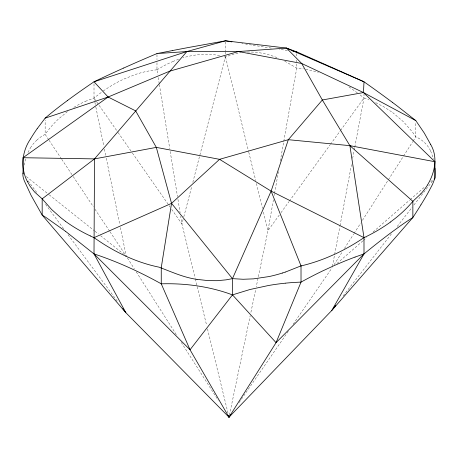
<?xml version="1.0" encoding="UTF-8"?>
<svg xmlns="http://www.w3.org/2000/svg" width="458" height="458" viewBox="0 0 458 458"><rect width="100%" height="100%" fill="white"/><g stroke="black" fill="none" stroke-linecap="round" stroke-linejoin="round"><path stroke-width="0.34" stroke-dasharray="2.29 1.72" d="M273.443 199.717L267.964 230.683L256.217 286.908M274.193 195.492L274.439 194.089M274.565 193.385L278.43 171.567M280.296 161.01L283.662 142.003M283.783 141.299L296.744 68.105L296.744 63.032M332.399 266.333L334.506 255.112M334.638 254.413L339.905 226.361M340.036 225.657L351.486 164.645M352.671 158.336L354.12 150.625M354.252 149.921L354.647 147.82M354.778 147.115L363.995 98.029L363.995 93.964M24.091 165.063L25.528 159.041M229.429 415.131L250.2 315.711M250.915 312.282L255.787 288.969M183.126 219.439L181.935 224.002L195.142 278.206M183.807 216.829L191.81 186.177M192.835 182.267L225.525 56.036M27.995 152.44L30.354 148.043M334.054 264.735L342.12 252.123M344.422 248.522L353.633 234.112M354.017 233.517L360.543 223.309M362.461 220.304L403.155 156.665M403.538 156.069L412.75 141.659M413.133 141.058L415.824 136.856L415.824 122.647M239.15 402.479L288.282 331.283M293.154 324.224L332.136 267.735M279.283 215.042L267.964 230.683L263.379 211.934M280.96 212.73L288.929 201.72M289.347 201.142L330.029 144.951M330.447 144.373L340.094 131.045M340.512 130.467L363.995 98.029L368.982 99.804M343.179 295.839L391.487 233.803M397.2 226.475L412.131 207.297M413.889 205.041L432.77 180.79M336.979 263.505L362.822 240.948M363.366 240.479L366.595 237.656M373.052 232.017L409.664 200.06M410.202 199.591L424.738 186.904M430.663 181.734L433.354 179.381M85.377 101.367L94.004 98.029L102.031 91.875M67.532 111.569L58.561 118.925A134.417 97.703 80 0 0 45.136 134.377A126.322 66.147 69.8 0 0 37.121 139.839M224.334 56.718L225.525 57.05L229.767 55.384A62.941 61.366 80.7 0 1 240.633 52.681M247.314 52.057C258.06 51.645 268.766 54.124 278.624 58.309M287.469 50.517L279.145 49.281M271.273 48.096L245.728 44.123M241.83 43.493L242.94 43.676M305.732 69.181L318.402 72.249M219.634 55.607C209.632 53.603 199.224 53.947 189.291 56.179A99.81 96.415 -85.8 0 0 182.977 57.834M375.709 102.638L384.004 106.926L392.483 112.433M284.75 61.143L296.744 68.105A124.284 105.832 -87 0 1 303.494 68.832M348.927 86.923L357.303 92.774M392.615 112.525L403.567 121.862L411.994 131.469A123.505 89.453 -80.2 0 1 415.824 136.856C422.27 139.547 427.623 144.659 430.652 150.951M360.194 94.978L363.995 98.029M26.381 176.622L48.697 194.398M49.252 194.839L94.44 230.832M95.001 231.279L98.35 233.941M100.577 235.721L124.57 254.825M28.133 180.841L37.482 193.453M45.554 204.348L63.822 229.006M68.076 234.742L117.362 301.255M94.004 83.82L94.004 98.029L96.461 101.544M96.867 102.128L117.723 132.013M118.135 132.597L132.041 152.52M132.448 153.104L170.078 207.01M171.71 209.358L181.935 224.002L180.681 216.262M48.703 139.73L45.142 134.383L45.142 120.173M49.098 140.325L61.361 158.737M61.761 159.332L72.833 175.964M73.228 176.559L93.409 206.856M94.989 209.232L109.628 231.21M110.023 231.805L126.242 256.159L120.397 227.471M127.398 257.969L134.326 268.823M136.249 271.84L176.656 335.164M181.276 342.401L218.226 400.303M430.663 150.974L433.566 159.138M225.525 57.05L248.608 151.506M248.78 152.205L255.741 180.681M256.417 183.458L262.531 208.459M195.308 278.899L206.655 325.461M207.497 328.936L227.987 413.019M94.004 98.029L94.72 101.527M94.863 102.226L95.716 106.422M95.859 107.12L103.846 146.308M104.418 149.102L105.701 155.399M106.273 158.199L119.824 224.672M156.98 62.712L156.98 69.816L157.775 74.746M158.233 77.562L159.258 83.9M159.373 84.604L169.741 148.673M170.199 151.489L177.492 196.545M177.95 199.362L180.114 212.741M296.744 53.895L296.744 55.928M296.744 59.987L296.744 62.013M225.525 41.827L225.525 50.958M225.525 51.977L225.525 54.004M156.98 54.594L156.98 59.666M30.428 147.865A99.81 52.269 69.8 0 1 37.081 139.942M73.841 107.367A168.624 122.572 80 0 1 85.383 101.384M156.98 69.805A134.417 114.34 86.6 0 0 135.797 74.339L123.752 79.114A168.624 143.44 86.6 0 0 102.947 91.245M156.991 69.834A126.322 122.023 -85.8 0 1 172.626 61.607M172.786 61.59A99.81 96.415 -85.8 0 1 178.855 59.197"/><path stroke-width="0.69" d="M420.879 204.932A126.322 12.933 -53.5 0 1 412.847 217.556L331.758 310.501L229 417.186L125.864 312.722L94.004 253.904L94.52 158.892L186.881 51.542L225.525 40.814L286.456 48.079L296.744 51.863L332.113 67.555A258.644 2.565 23.7 0 1 358.248 79.217L363.995 81.787L367.757 84.449A261.192 28.058 31.6 0 1 392.386 102.346M420.919 204.852A99.81 10.219 -53.5 0 0 427.572 193.723L432.472 184.482L434.9 178.282L434.968 161.731L363.48 92.55L363.995 81.787L286.456 48.079L238.435 51.536L186.881 51.542L156.98 53.575L172.529 50.54M30.451 139.049C21.932 151.443 20.267 167.926 27.348 181.431M122.887 308.709L125.864 312.722L42.176 215.077L31.052 195.303L24.303 180.807A62.941 8.107 55.4 0 1 22.9 174.819L23.1 172.895M430.652 144.465C438.26 157.157 434.734 172.941 427.549 184.923M67.521 100.468A275.103 52.447 -27.2 0 1 94.027 81.782L108.117 97.022L135.654 110.876L156.321 147.39L171.544 203.363L161.256 267.587L161.256 283.828L190.036 349.775L229 417.186L230.626 414.834M65.517 231.307L94.004 253.904L190.036 349.775L232.475 294.878L232.475 278.641L271.119 191.129L288.334 139.69L322.346 99.981L363.48 92.55L415.824 120.614L424.303 133.089L430.64 144.442M286.456 48.079L301.679 63.467L322.346 99.981L349.883 145.655L412.858 201.308L412.858 217.544A134.417 17.496 -43 0 0 399.439 226.55L390.468 233.099A168.624 21.95 -43 0 0 372.617 246.942L363.995 253.904L331.758 310.501L335.708 305.429M227.844 415.377L229 417.186L276.065 342.658L301.02 282.117L301.02 265.875L271.119 191.129L219.565 159.327L156.321 147.39L94.52 158.892L23.032 157.718L23.032 173.96M37.121 128.767L35.776 130.696A147.201 49.51 -34.6 0 0 30.537 138.894M37.184 128.681L45.142 118.147L108.117 97.022L169.666 71.173L238.435 51.536L301.679 63.467L363.48 92.55M434.092 179.101L434.968 177.973L435.1 173.931A62.941 30.675 -69.3 0 0 434.934 168.223M420.879 193.814L422.224 192.286A147.201 91.022 42.9 0 0 427.463 185.078M420.816 193.883L412.858 201.308M90.243 235.927L94.004 237.662L171.544 203.363L219.565 159.327L288.334 139.69L349.883 145.655L363.995 237.662L363.995 253.904L276.065 342.658L232.475 294.878L228.233 293.366A62.941 22.585 13.6 0 0 210.686 288.414C194.501 284.756 177.836 283.336 161.256 283.828A124.284 32.066 32.8 0 0 152.268 278.945C133.553 269.075 114.105 260.545 94.004 253.904M94.52 158.892L42.176 198.835L42.176 215.077A123.505 16.15 43.3 0 1 46.006 217.493L65.385 231.21M67.538 100.468L62.975 103.88A212.575 40.527 -27.2 0 0 45.113 118.153M390.462 222.01L395.025 218.54A212.575 161.451 43.6 0 0 412.887 201.337M23.032 157.718L108.117 97.022M123.74 68.019L125.715 67.131A216.6 23.501 -20.5 0 1 156.951 53.58M301.02 265.875L285.471 272.029M355.065 257.07L363.995 253.904M232.475 294.878L249.891 289.53L268.709 285.454A99.81 33.926 -15.9 0 1 285.214 283.199M285.334 272.075L282.334 273.048M186.881 51.542L94.004 81.787A275.103 29.85 -20.5 0 1 123.694 68.03M282.334 273.042A147.201 134.606 25.3 0 1 268.995 276.569L253.526 278.859L243.152 279.266L232.475 278.641L226.034 279.855L217.275 280.685L208.35 280.639L196.986 279.374M172.666 50.512L175.666 49.933A147.201 5.925 -10 0 1 189.005 47.403L225.525 40.814L229.269 41.438M292.948 51.313L296.744 51.863L296.744 52.882M230.345 41.615L231.966 41.884M196.946 279.363C183.652 277.508 171.355 271.771 158.983 267.146C147.579 264.816 136.495 261.031 125.916 256.194M349.883 145.655L434.968 161.731M125.893 256.182L125.893 256.182A258.644 222.491 -51.9 0 1 99.752 241.561L94.004 237.662M271.119 191.129L363.995 237.662A275.103 208.94 43.6 0 0 390.479 222.061M415.824 120.614L397.332 106.073A223.785 24.039 31.6 0 0 392.489 102.432M171.544 203.363L232.475 278.641M27.36 181.454L30.228 186.44L34.648 192.062L42.176 198.835L51.577 209.461L60.668 217.579A223.785 170.679 -53.6 0 0 65.511 221.3M228.662 415.801L229 417.186M90.266 235.893A261.192 199.213 -53.6 0 1 65.614 221.443M301.049 265.938A216.6 182.295 40.2 0 0 332.256 255.306L334.26 254.459A275.103 231.536 40.2 0 0 363.967 237.633M285.374 283.164A126.322 42.938 -15.9 0 1 301.009 282.122A134.417 34.132 -32.9 0 1 322.203 271.142L334.248 265.56A168.624 42.817 -32.9 0 1 355.053 257.081"/></g></svg>
